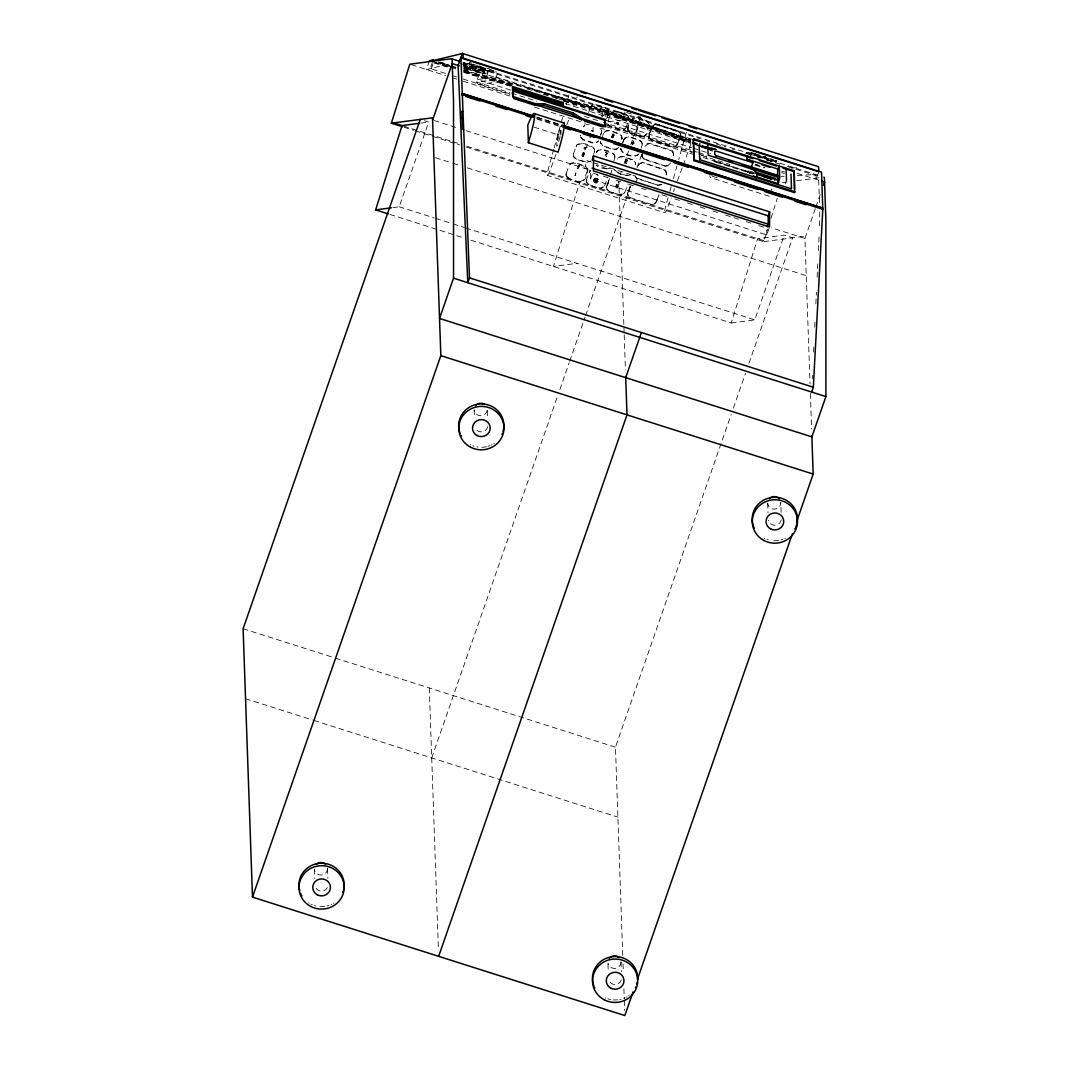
<?xml version="1.0" encoding="UTF-8"?>
<svg xmlns="http://www.w3.org/2000/svg" width="1069" height="1069" viewBox="0 0 1069 1069"><rect width="100%" height="100%" fill="white"/><g stroke="black" fill="none" stroke-linecap="round" stroke-linejoin="round"><path stroke-width="0.75" stroke-dasharray="5 3.75" d="M591.865 130.485L593.148 130.912C592.119 121.372 596.155 134.828 591.451 130.765L591.705 130.378M600.203 111.697C599.001 102.103 603.304 115.586 598.506 111.55C597.29 109.813 602.168 112.846 598.934 111.203M769.065 228.325L766.727 234.953L590.609 178.937L590.649 172.149L597.237 174.568M766.727 234.953L766.767 228.165M612.831 134.053L614.314 135.309L611.882 136.765M620.982 115.853L621.183 115.158L620.648 116.695M617.548 122.908L617.935 122.12L618.403 123.83M584.623 153.335C583.367 155.914 585.157 149.633 583.166 154.39L581.803 155.152L582.471 156.274M607.072 153.655L605.602 152.466M596.342 179.752L596.609 182.024L596.689 180.1M812.266 378.747L812.427 375.419M813.549 352.129L813.79 347.131M814.738 327.167L815.139 318.856M815.861 303.89L816.409 292.238M817.13 277.272L817.772 263.963M818.4 250.654L819.121 235.674M819.602 225.693L819.776 210.914M642.242 153.883L642.135 157.317L644.179 159.401L665.974 166.296L668.953 165.361L670.477 162.982M648.95 136.418C650.046 132.329 650.927 123.55 656.981 124.178L678.748 131.153L680.525 134.641M666.468 173.165C666.455 175.557 666.735 169.236 664.183 169.41L642.375 162.515L639.409 163.45L637.685 165.895M673.523 153.949C673.51 156.328 673.791 150.007 671.238 150.181L649.444 143.299L646.932 143.901L644.754 146.667L647.373 144.128L649.872 143.901L671.639 150.876L673.457 153.869M680.592 134.721L680.485 135.816L680.485 133.585M627.383 161.446L627.369 160.083M568.775 178.135L566.583 176.599L566.37 172.817L566.169 173.819M566.343 176.078L566.129 174.514M566.583 176.599L566.383 175.623M566.904 177.107L566.623 176.158M567.292 177.561L566.944 176.652M567.733 177.962L567.332 177.12M587.469 170.693L587.509 170.252A4.811 4.37 5.4 0 0 584.222 165.789C580.547 164.666 571.073 159.334 568.989 166.002C571.862 159.922 580.186 165.294 584.182 166.23A4.811 4.37 5.4 0 1 587.469 170.693C586.52 185.178 577.327 183.307 567.786 177.521M573.331 156.047L575.964 158.853L586.28 162.141L590.342 161.459L586.253 162.408L575.937 159.134L573.746 157.13L573.505 153.508L573.358 154.177M576.338 145.878L576.138 146.52C576.899 141.536 587.723 143.473 591.357 146.48A4.811 4.37 5.4 0 1 594.645 150.929L594.538 151.771L594.645 150.929M577.1 144.783L581.603 143.7L591.331 146.76A4.811 4.37 5.4 0 1 594.618 151.21M574.922 175.69L575.803 173.058M575.282 175.503L575.91 173.098M577.313 168.154L577.955 168.889L579.652 165.642M580.307 136.257L580.347 135.803M580.561 137.367L583.046 139.464L593.348 142.738L595.834 142.618L598.533 140.894L596.368 142.858L593.308 143.193L583.006 139.905L580.427 136.378M577.674 168.18L578.289 165.094L579.679 165.601M583.367 126.93C586.801 121.746 583.714 127.639 583.487 126.329M582.097 156.047L581.937 154.858M579.719 181.971L584.062 179.645L587.429 170.813M583.754 152.787L582.458 153.375L583.153 152.867M582.538 156.047L584.69 154.03M582.645 154.992L582.966 154.952M583.647 156.341L583.808 155.566L582.658 156.274M583.38 154.35L584.075 154.096M584.208 153.976L584.262 153.281M584.743 147.402L586.053 147.869L585.438 149.54L584.743 147.402L586.053 147.816M586.507 146.627L586.186 147.522C580.106 147.068 588.297 153.014 586.961 146.72M590.542 107.114L590.262 108.076C592.4 101.381 601.767 106.78 605.495 107.862A4.811 4.37 5.4 0 1 608.782 112.325L606.617 118.886M590.502 107.555L590.85 106.619M590.81 107.06L591.237 106.165M591.184 106.606L591.678 105.764M591.625 106.219L592.173 105.43M592.132 105.871L592.707 105.15M590.516 137.754L589.607 137.567M589.086 184.603C582.284 178.095 588.378 186.955 600.644 187.97C609.116 183.44 602.863 189.013 599.348 188.331M594.471 105.163L595.152 104.735M590.649 170.131L589.246 172.443L590.609 170.586M608.662 113.327L608.742 112.766A4.811 4.37 5.4 0 0 605.455 108.303L595.767 104.815M594.03 179.031L597.424 178.523M596.783 182.772C593.816 183.855 591.758 179.191 595.045 178.069C597.878 177.842 599.896 182.091 596.983 178.389M596.435 152.52C597.624 147.856 608.234 149.82 611.628 152.76A4.811 4.37 5.4 0 1 614.916 157.21L614.795 158.212L614.916 157.21M594.404 182.264L593.883 179.285M594.458 178.376L595.46 178.216M596.636 152.439L596.983 151.504M595.941 181.73L594.685 179.632M594.658 179.899L595.246 179.004L596.261 180.126M596.943 151.945L597.357 151.063M597.317 151.504L597.798 150.662M594.939 182.558L594.257 182.305M595.339 181.222L595.607 181.663M595.166 180.848L595.58 179.405M595.246 182.679C598.146 184.696 596.422 177.254 597.758 180.34M597.758 151.103L598.306 150.315M598.252 150.756L598.84 150.034M597.17 174.982L596.943 174.247M596.676 182.652L597.384 182.331M618.791 147.335L616.626 149.299L613.566 149.633L603.25 146.346L600.684 142.818L603.29 145.905L613.606 149.192L616.666 148.845L618.831 146.894M600.578 135.335L601.727 131.54A4.811 4.37 5.4 0 0 600.511 128.36M597.598 180.434L597.771 181.717M598.333 175.396L597.317 175.116M600.604 150.061L601.272 149.62M614.875 157.651A4.811 4.37 5.4 0 0 611.588 153.201L601.9 149.7M621.971 137.981L621.851 138.997L621.971 137.981A4.811 4.37 5.4 0 0 618.684 133.531C615.009 132.396 605.535 127.077 603.451 133.745C606.323 127.652 614.662 133.037 618.644 133.972A4.811 4.37 5.4 0 1 621.931 138.435L620.835 141.776M607.873 124.592L610.359 126.69L620.661 129.964L623.147 129.843L625.846 128.106L624.229 129.79L621.249 130.485L608.822 126.075L607.726 121.893L610.559 114.076M607.072 153.602C605.909 154.671 603.33 155.165 606.564 156.355L605.388 155.459L606.016 154.965M605.762 152.346L606.978 153.201M605.989 152.386L607.352 153.655L606.337 154.965M606.871 154.03L607.058 152.92M610.72 113.702L610.519 114.517C612.644 107.822 622.024 113.22 625.753 114.303A4.811 4.37 5.4 0 1 629.04 118.766L628.919 119.768L629.04 118.766M610.8 113.555L615.356 111.617L625.712 114.757A4.811 4.37 5.4 0 1 628.986 119.207L625.846 128.106M606.564 168.862C584.85 158.92 602.315 171.655 610.105 168.234M607.125 168.929L609.611 168.074M606.617 186.981L606.591 187.837L606.698 186.42M606.591 187.262L606.738 186.26M609.517 178.603L606.831 186.153L609.49 178.884M611.722 137.273C610.827 135.335 612.604 138.542 611.856 136.952M609.263 191.191C603.37 185.685 608.381 194.411 622.692 194.157C627.931 190.175 621.169 196.335 619.659 194.785M613.472 137.313C613.218 136.979 612.096 138.542 612.925 136.097M612.617 135.456C612.23 133.839 612.804 136.819 613.927 135.082M612.55 134.975L613.125 134.173M612.858 134.36L613.553 134.039L613.793 135.255M613.018 137.3L612.911 136.151L613.526 136.752M613.379 135.469L614.127 134.44M616.506 123.55L617.428 123.109L616.733 123.082M617.12 122.908L616.786 122.307L617.561 122.855M617.054 123.429L617.561 122.588M618.403 123.87L617.027 123.897M617.802 122.855L618.684 123.109L617.641 123.242M618.604 117.189L618.71 116.989M618.684 117.844L620.247 117.43M619.205 115.599L619.646 116.521L619.606 115.693M619.151 118.058L619.886 118.165L619.111 117.243M619.245 115.358L621.183 115.211M630.737 174.795C625.672 176.759 618.189 174.14 614.969 170.345C619.018 173.592 625.619 176.559 630.763 174.528M620.18 115.011L621.102 115.532M619.686 116.174L620.848 115.986M620.434 118.205L620.595 117.47L620.14 118.378M617.187 159.161L617.294 158.72M617.976 157.784L622.492 156.702L632.22 159.762A4.811 4.37 5.4 0 1 635.507 164.212L635.534 163.931A4.811 4.37 5.4 0 0 632.247 159.481C628.238 158.987 620.942 153.375 617.575 158.506M615.624 186.273L616.132 187.984L616.532 186.781L617.454 187.142L617.535 188.425L618.029 184.603M616.011 185.218L616.319 186.554M616.519 186.848L616.639 184.162L616.706 185.498M620.808 148.564C620.087 153.548 635.066 159.802 639.048 153.776M620.902 149.7L620.848 148.685C622.519 155.219 635.106 157.41 638.727 154.27M617.454 187.142L617.601 185.953M617.641 185.739L616.679 185.659L617.628 185.792L617.802 184.536M619.579 181.677L617.989 181.971M618.537 186.313L617.869 185.819L618.617 186.046M624.149 333.154L618.844 182.291M622.639 143.086L623.922 139.371M623.708 140.186C625.806 133.531 635.227 138.823 638.941 139.972A4.811 4.37 5.4 0 1 642.228 144.422L642.108 145.437L642.228 144.422M623.949 139.665L624.296 138.729M624.256 139.17L624.67 138.275M624.63 138.716L625.111 137.874M625.071 138.315L625.619 137.527M625.565 137.981L626.153 137.246M627.864 129.336C627.73 117.617 637.338 115.091 645.957 121.198A4.811 4.37 5.4 0 1 649.244 125.648L649.284 125.207A4.811 4.37 5.4 0 0 646.01 120.744C636.643 114.062 627.476 117.911 627.864 129.91L627.904 128.895M626.394 163.477L624.937 161.606L626.006 159.642M627.957 130.471L630.603 133.131L640.919 136.404L643.404 136.284L646.104 134.547L643.939 136.511L640.879 136.845L630.015 133.278L627.917 129.469M625.512 162.889L626.1 163.343M625.632 160.684L625.619 161.606M626.046 163.116L625.472 161.74M626.554 161.927L625.485 161.192M625.98 161.86L627.196 159.936M626.18 159.642L626.968 159.962M627.917 137.273L628.585 136.832M642.188 144.876A4.811 4.37 5.4 0 0 638.901 140.413L629.213 136.912M630.763 120.957L631.044 119.995M632.648 144.382L631.632 143.406M631.645 143.233C633.864 139.692 633.556 146.72 632.113 143.366M632.34 142.925L633.209 142.337M633.717 142.818C631.365 137.246 636.523 145.29 632.434 144.355M630.483 185.872L628.024 192.58L630.777 184.817M627.717 193.85C632.287 203.177 626.193 194.972 627.891 192.661M636.523 131.728C635.761 133.331 637.271 126.195 638.246 127.745M637.284 128.841L636.803 131.928M637.471 128.561L637.846 127.892M639.93 125.1C637.552 123.616 642.041 123.229 639.489 125.126M638.687 124.231L639.329 123.095M635.467 164.359L635.534 163.931M639.716 123.403L639.168 124.204L640.652 123.657M640.171 125.367C643.418 124.138 638.126 118.766 640.759 123.79M661.885 184.59L658.437 185.418L637.111 178.63L635.333 176.532M641.988 154.551L642.282 153.375M666.401 173.084L664.584 170.091L642.857 162.635M644.179 159.401L642.041 156.288M649.043 135.335L649.164 134.734M649.351 134.16C650.406 132.85 651.489 123.363 656.927 124.685L678.254 131.46L680.298 133.545M680.418 135.91C679.056 139.358 678.267 147.856 672.561 146.961L651.235 140.186L649.244 137.594M630.015 197.605L651.328 204.393C655.551 207.199 658.557 197.03 658.958 194.424M656.5 201.119L658.918 194.919M658.437 185.418L637.164 178.135M665.493 166.189L644.219 158.907M666.121 174.942L666.294 174.354M672.561 146.961L651.288 139.678M673.176 155.713L673.363 155.139M677.733 143.7L680.539 135.309M617.468 124.044L617.748 123.616M566.089 174.381L566.209 173.378M580.293 135.683L580.427 134.948M587.389 171.254L587.509 170.252M586.333 180.821L586.614 179.258L586.346 181.396L586.373 180.38M601.606 132.556L601.727 131.54M608.782 112.325L605.642 121.225M649.284 125.207L646.104 134.547M666.254 174.862L666.415 173.766M673.31 155.633L673.47 154.537M639.168 124.151L639.275 125.06M568.962 94.834L566.209 104.856M686.365 132.182L678.735 159.655M601.633 116.548L603.731 109.76M553.769 149.272L548.891 166.724A13.202 1.296 -72.4 0 0 547.355 175.41L664.758 212.758A13.202 1.296 -72.4 0 0 668.299 205.689L671.145 197.912M554.223 147.682L563.096 115.96M603.023 110.668L603.263 109.813M607.593 185.391L610.025 176.692M610.479 175.089L612.27 168.675M635.908 183.187L637.712 176.759L632.942 175.249M668.072 197.725L666.294 204.059A13.202 1.296 -72.4 0 0 664.758 212.758M669.849 191.378L671.185 186.621M673.403 178.683L676.958 166.002M586.413 180.26L589.286 172.002M606.671 186.701L606.858 185.872M627.944 128.774L628.144 127.786M627.837 193.168L628.064 192.086M429.35 60.759L426.598 69.538L450.517 63.686M432.357 62.256L430.366 68.616L445.626 73.467M431.328 68.924L433.319 62.563M464.641 63.98L464.975 62.937L463.452 63.138C481.705 68.162 480.222 69.365 463.131 64.18M467.688 68.069L467.447 68.844L466.458 67.561C488.172 73.44 482.239 75.177 465.469 68.349L465.683 67.668C469.866 67.253 466.739 71.61 464.414 67.868L464.734 66.839L467.848 68.149M481.13 66.425L480.756 67.467L476.146 66.331L467.554 63.592L467.875 62.55M463.011 66.118L467.313 67.494L467.634 66.452L472.284 67.601L469.144 66.251L468.823 67.294L471.95 68.63L472.231 67.547M465.469 68.349L467.474 68.109L463.224 67.04M467.554 63.592L469.064 63.392L469.385 62.363L472.257 63.271M467.821 73.708L468.088 72.866L471.87 72.371L471.616 73.213L467.821 73.708L463.171 72.224M469.892 67.775L471.883 67.521L469.892 67.775C487.023 74.429 492.101 73.28 470.881 66.973L471.67 68.216M460.552 63.525L471.723 66.906L472.057 65.877M471.937 68.269L472.11 67.494M473.246 66.706L473.567 65.677L476.68 66.986M474.302 67.187L476.306 66.946L474.302 67.187C490.925 73.975 497.245 72.358 475.291 66.398L476.079 67.628M511.089 86.135L472.017 75.044L472.284 74.202L476.066 73.694L604.693 110.027L602.595 116.842M476.146 66.331L476.467 65.289L469.304 63.018M476.28 67.681L476.52 66.906M475.384 71.503L475.598 70.808L480.582 72.238M480.769 67.441L477.656 66.131L477.977 65.089M480.395 72.919L476.159 71.396L476.373 70.714M476.066 73.694L475.799 74.536L512.385 84.932M493.865 70.487L493.357 71.115L478.725 66.612L480.716 66.358M479.5 66.505L479.714 65.81M479.794 70.928L480.008 70.233L485.032 71.65M509.98 86.001L497.326 81.979L495.562 79.56L498.047 71.61L479.112 74.108L476.627 82.059L478.391 84.464L510.033 94.54M484.818 72.331L480.569 70.821L480.783 70.126M482.266 75.338L484.631 67.801M484.217 70.34L484.431 69.645L489.415 71.062M485.206 69.552L484.992 70.233L489.228 71.757M486.609 76.701L488.961 69.151L491.82 69.926M604.012 115.666L605.695 110.374M605.428 116.468L607.299 110.508L479.112 74.108M624.991 111.991L622.492 119.942L603.571 122.427L697.188 152.199M746.509 153.629L746.349 152.787L761.275 157.357M776.789 160.136L776.468 161.165C773.662 160.297 763.213 160.243 763.587 156.261L764.696 157.571L750.705 152.974L750.759 152.212M750.371 154.992L750.585 154.31L746.376 152.8M749.93 158.72L751.921 152.359L745.614 153.188M754.794 154.417L755.008 153.722L751.013 152.319M750.558 152.894L755.569 154.31L755.783 153.629M758.763 157.878L759.498 156.916L763.787 157.985L763.453 159.014M759.297 156.862L759.057 157.637L759.498 156.916M764.696 157.571L763.72 156.288L773.849 159.869M763.694 157.023L765.698 156.769L765.471 157.464L763.507 156.983M766.366 158.64L766.687 157.597M763.213 157.29L767.876 158.439L768.197 157.397M770.535 161.953L770.856 160.911L772.379 160.711L772.045 161.753L766.326 159.922M774.958 161.366L775.279 160.323M470.881 240.178L731.223 322.972L757.614 238.681L784.245 235.167L792.623 237.839L748.193 365.571M466.137 147.001L763.694 241.647L767.582 229.22M770.99 218.357L777.31 198.166M604.747 110.04L603.985 110.935L604.747 110.04L691.443 140.627M604.934 111.27L605.214 110.441M638.393 122.828L641.039 115.225M818.827 171.775L816.181 179.378L816.048 175.65A36.199 3.541 -72.4 0 0 815.393 174.501L795.697 175.597M392.924 207.6L399.205 206.785L428.669 122.08L424.473 120.744M560.209 136.765L556.909 146.266L556.682 139.839L559.982 130.324L560.971 130.645L561.198 137.073M556.682 139.839L557.671 140.146L560.971 130.645M620.408 174.528L621.503 171.374M624.229 163.557L628.612 150.929M630.763 144.756L640.104 117.911M431.729 757.908L557.657 395.877M559.849 389.584L569.149 362.819M569.697 361.255L585.037 317.172M585.585 315.596L631.017 184.99M637.03 167.699L641.948 153.548M714.84 161.78A3.501 0.922 19.2 0 0 716.11 162.261L716.39 161.459A3.501 0.922 19.2 0 1 713.036 159.415L712.756 160.216A3.501 0.922 19.2 0 0 714.439 161.606M747.512 172.256L748.073 170.639L748.875 172.39M770.281 193.342L771.805 188.946M785.18 183.908L786.503 180.1M731.223 322.972L754.781 319.872L784.245 235.167M622.733 955.526L615.463 747.178L731.196 414.451M733.387 408.144L745.454 373.455M815.3 208.682L804.944 238.44L810.035 384.038M815.847 207.105L820.204 194.571M590.609 178.937L592.48 173.632M556.027 154.35L550.882 168.341A13.202 1.296 -72.4 0 1 547.355 175.41M566.864 124.806L569.71 117.029M573.706 106.138L577.126 96.811M566.316 173.272L569.029 165.561M573.478 153.789L576.164 146.253M588.658 112.432L590.302 107.635M582.966 154.898L582.391 156.502L583.233 156.114M593.549 154.283L594.564 151.504M600.618 134.894L601.647 132.115M602.395 136.645L603.504 133.304M604.573 186.033L607.686 177.254M613.78 160.991L614.835 157.771M622.679 142.645L623.989 139.211M624.831 192.473L627.917 183.855M641.093 148.217L642.148 144.996M673.43 191.685L674.566 188.585M677.425 180.808L682.557 166.817M683.131 165.254L691.109 143.487M677.773 143.193L675.595 145.972L672.601 146.466M637.886 165.829L640.318 163.343L642.803 163.129M656.259 201.694L653.827 204.166L651.328 204.393M582.271 155.232L582.311 155.98M670.169 163.517L668.045 165.468L665.546 165.695M611.655 136.271L612.751 135.643L612.19 135.028M590.342 161.459L590.81 160.778M619.045 181.663L618.43 182.278M618.884 116.868L619.646 116.468M661.47 184.429L658.491 184.91M586.186 124.605L589.273 124.632M472.017 75.044L476.28 74.483L463.692 70.474M478.391 84.464L497.326 81.979M420.839 123.109L428.669 122.08M577.514 182.438L579.826 182.131L553.435 266.422L576.993 263.321M782.174 182.639L790.178 181.583M796.579 180.741L818.988 177.801M763.694 241.647L804.863 236.236L804.944 238.44L771.537 227.817M791.635 168.02L799.839 167.566M780.931 176.438L784.218 176.251M759.15 156.889L760.5 157.464L750.585 154.31M746.135 153.482L751.146 154.898M471.883 68.63L467.313 67.494M476.306 68.042L471.723 66.906M467.46 69.204L462.89 68.069M482.426 75.351L484.604 75.966M478.725 66.612L480.729 67.026M527.164 88.927L604.466 110.882L691.175 141.469M472.284 74.202L511.356 85.293M543.199 94.339L600.471 110.601L690.962 142.524M511.864 85.64L463.946 71.757M555.132 97.92L599.99 110.655L691.122 142.818M563.63 101.047L600.203 111.443L690.708 143.366M484.457 76.14L486.462 76.621L482.453 75.445M486.796 68.069L489.629 68.964M626.568 112.499L631.338 114.009M637.685 116.027L640.852 117.029M755.008 153.722L764.91 156.876M480.916 66.959L493.624 71.155M755.569 154.31L765.471 157.464M469.064 63.392L477.656 66.131M767.876 158.439L776.468 161.165M462.997 62.403L819.776 175.85M474.516 66.505L484.431 69.645M770.856 160.911L759.271 156.943M463.639 63.565L700.168 138.796M706.515 140.814L709.682 141.816M716.043 143.834L725.557 146.867M731.918 148.885L735.084 149.901M766.834 159.989L781.118 164.546M787.465 166.564L816.048 175.65M757.453 157.25L760.286 158.145M463.345 65.089L467.634 66.452M470.106 67.08L480.008 70.233M470.667 67.668L480.569 70.821M463.091 65.463L468.823 67.294M603.504 110.575L605.415 111.189M691.523 139.104L496.35 77.035L477.415 79.52L510.741 90.117M465.683 67.668L475.598 70.808M463.786 67.294L690.774 139.491M797.127 173.312L818.974 180.26M466.244 68.256L476.159 71.396M715.936 149.272L709.722 147.308L715.909 149.5M511.423 84.611L495.562 79.56L476.627 82.059L509.953 92.656M563.791 101.261L690.721 141.642M692.311 142.137L697.068 143.66M706.596 146.68L716.11 149.713M440.375 62.136L448.232 64.634M463.959 69.632L476.547 73.641M438.531 61.761L449.648 65.289M451.238 65.797L455.995 67.32M463.933 69.846L471.87 72.371M702.346 145.865L708.68 147.883M710.27 148.377L715.014 149.887M781.72 171.107L784.806 172.096M440.107 62.977L449.541 65.971M451.118 66.478L455.835 67.975M438.263 62.603L452.561 67.147M463.665 70.688L471.616 73.213M701.398 146.44L712.275 149.901M565.354 103.613L690.36 143.38M696.694 145.384L712.515 150.422M433.92 61.989L449.448 66.933M451.011 67.427L455.661 68.91M463.425 71.382L468.088 72.866M709.081 149.526L712.221 150.529M755.208 164.185L758.309 165.174M781.613 172.59L784.325 173.459M435.631 62.75L448.218 66.759M755.569 164.506L765.003 167.512M433.653 62.844L447.63 67.28M754.941 165.027L764.255 167.993M605.949 120.409L691.63 147.656M693.22 148.163L710.671 153.709M511.543 93.163L536.919 101.234M584.529 116.374L598.814 120.917M698.765 152.707L705.112 154.724M453.577 75.993L456.757 77.008M463.104 79.026L510.782 94.192M606.444 124.619L697.028 153.428M698.618 153.936L704.979 155.954M606.551 125.233L692.004 152.413M701.491 155.433L729.98 164.492M749.65 171.147L754.407 172.657M716.39 161.459L754.126 173.459M411.351 64.688L445.679 75.618M453.63 78.144L456.81 79.159M463.184 81.177L510.902 96.357M606.337 126.717L697.001 155.553M703.362 157.571L754.26 173.766M749.623 172.67L752.335 173.98M716.11 162.261L752.269 173.766M749.342 173.485L750.091 173.713M534.473 107.047L585.371 123.229M601.286 128.293L604.466 129.309M536.478 117.029L561.786 125.073M537.453 117.496L562.909 125.594M536.531 118.271L562.935 126.516M537.199 119.234L562.655 127.318M712.288 176.238L718.609 178.242M769.266 196.268L710.404 177.548L709.803 175.717M534.032 127.131L557.47 134.587L557.671 140.146M591.611 162.1L586.841 160.591L584.596 168.608L590.957 170.626M593.201 162.608L631.351 174.741M434.188 120.516L458.053 128.12M466.017 130.645L590.128 170.118M603.344 176.185L609.691 178.202M616.038 180.22L622.385 182.238M628.732 184.256L635.08 186.287M641.427 188.304L647.774 190.322M662.058 194.865L668.392 196.883M674.739 198.901L681.087 200.919M687.434 202.936L693.781 204.954M700.128 206.972L706.475 208.989M712.823 211.007L719.17 213.025M725.517 215.043L739.801 219.586M746.135 221.604L752.482 223.621M758.83 225.639L765.177 227.657M616.559 186.567L617.481 186.928M615.544 186.474L616.292 186.768M403.628 126.089L451.252 141.228M452.828 141.736L459.189 143.754M467.126 146.279L766.005 241.34M404.069 127.264L413.623 130.298M415.213 130.806L431.128 135.87M432.718 136.378L459.764 144.983M435.484 157.731L451.399 162.782M452.989 163.29L459.363 165.321M467.313 167.846L806.253 275.655M399.205 206.785L434.121 217.889M435.711 218.397L451.586 223.434M453.176 223.942L464.28 227.483M465.87 227.991L754.781 319.872M389.931 214.428L462.944 237.652M243.104 628.746L333.809 657.595M335.399 658.103L615.463 747.178M245.549 698.698L312.389 719.945M313.979 720.453L617.895 817.13M716.177 161.486L715.468 161.058M607.299 110.508L690.574 139.892M713.264 148.337L716.39 149.433M690.962 140.694L604.279 110.107L603.985 110.935L690.694 141.536M692.725 142.017L697.402 143.674M706.756 146.974L714.56 149.727M701.611 145.384L714.092 149.794M692.525 143.072L697.215 144.729M698.765 145.277L705.019 147.482M706.569 148.03L712.823 150.235M692.685 143.366L697.402 145.023M698.979 145.584L705.259 147.803M706.836 148.35L711.54 150.021M701.625 147.228L712.555 151.076M651.235 140.186L649.097 137.073M637.111 178.63L635.08 176.545M620.14 116.815L620.595 117.537M614.942 170.626L614.381 169.597M607.098 189.494L606.617 187.556M600.604 142.244L600.644 143.259M586.387 180.955L586.427 181.957M566.169 175.516L566.129 173.94M649.017 136.511L649.043 137.567M818.694 180.18L819.549 204.446M810.369 393.512L811.598 429.057M781.118 512.372L780.771 502.497A6.548 6.28 -2 0 1 774.891 509.111A6.548 6.28 -2 0 1 767.756 503.806M767.689 503.018L768.036 512.893M747.792 171.441L747.832 172.617M706.208 155.86L706.302 158.787M624.202 334.824L625.432 369.847M623.027 963.864L623.321 972.202M623.895 988.865L624.243 998.874M624.309 1000.544L624.657 1010.552M621.009 961.779L621.356 971.654M607.994 963.917L608.274 972.175M559.982 130.324L560.156 135.148M487.304 410.75L487.598 419.008M474.168 409.668L474.462 417.926M429.284 687.968L438.357 948.003M327.488 868.429L327.836 878.304M314.42 869.15L314.754 878.624M649.003 135.923L648.963 137.006M641.934 155.152L641.908 156.234M557.47 134.587A33.914 3.314 -72.4 0 1 562.401 124.271M600.03 128.4A4.811 4.37 5.4 0 1 601.673 131.981M781.279 519.801A6.548 6.28 -2 0 1 768.357 520.122M785.515 538.054A22.609 21.701 -2 0 1 784.887 538.375M782.936 539.204A22.609 21.701 -2 0 1 780.918 539.858M778.847 540.326A22.609 21.701 -2 0 1 771.07 540.393M768.304 539.792A22.609 21.701 -2 0 1 766.954 539.364M765.003 538.562A22.609 21.701 -2 0 1 764.362 538.268M327.502 868.629A6.548 6.28 -2 0 1 321.622 875.03A6.548 6.28 -2 0 1 314.513 869.925M327.421 887.617A6.548 6.28 -2 0 1 315.342 887.003M334.062 902.931A22.609 21.701 -2 0 1 333.475 903.292M331.617 904.294A22.609 21.701 -2 0 1 330.976 904.601M328.998 905.363A22.609 21.701 -2 0 1 326.954 905.964M324.869 906.365A22.609 21.701 -2 0 1 319.203 906.499M315.716 905.897A22.609 21.701 -2 0 1 314.353 905.51M312.362 904.775A22.609 21.701 -2 0 1 311.092 904.187M309.248 903.171A22.609 21.701 -2 0 1 308.66 902.784M487.197 410.322A6.548 6.28 -2 0 1 474.222 410.255M487.731 426.638A6.548 6.28 -2 0 1 475.037 427.533M494.412 443.247A22.609 21.701 -2 0 1 493.825 443.635M492.007 444.704A22.609 21.701 -2 0 1 491.366 445.011M490.083 445.586A22.609 21.701 -2 0 1 488.079 446.294M486.716 446.668A22.609 21.701 -2 0 1 476.854 446.922M474.115 446.227A22.609 21.701 -2 0 1 472.779 445.76M470.841 444.904A22.609 21.701 -2 0 1 470.226 444.584M621.022 962.18A6.548 6.28 -2 0 1 614.929 968.407A6.548 6.28 -2 0 1 608.007 963.089M621.356 979.859A6.548 6.28 -2 0 1 609.37 981.436M629.307 995.065A22.609 21.701 -2 0 1 628.746 995.493M626.995 996.655A22.609 21.701 -2 0 1 626.381 997.003M625.124 997.658A22.609 21.701 -2 0 1 623.842 998.232M621.156 999.141A22.609 21.701 -2 0 1 619.779 999.475M617.682 999.809A22.609 21.701 -2 0 1 613.432 999.916M610.613 999.555A22.609 21.701 -2 0 1 607.873 998.874M605.882 998.139A22.609 21.701 -2 0 1 605.241 997.845M600.591 141.683L600.551 142.698L600.591 141.683M612.35 134.28L612.19 135.082L612.35 134.333M599.99 110.655L599.722 111.497L599.99 110.655"/><path stroke-width="1.5" d="M593.509 155.86L593.415 170.973L769.533 226.989L769.627 211.876L593.509 155.86L592.573 158.519M767.235 226.842L768.17 224.183L768.223 215.858L769.627 211.876M811.638 392.056L813.322 387.219L822.796 209.324L821.5 172.122L460.886 57.419L458.093 65.476L467.794 282.684L469.478 277.86L460.886 57.419M402.478 126.757L391.348 123.216L409.815 64.207L451.439 58.728A36.199 3.541 -72.4 0 1 452.08 59.877L453.523 100.82L453.537 278.154L439.533 318.442L811.879 436.874L825.896 396.586L825.869 219.252L824.426 178.309A36.199 3.541 -72.4 0 0 823.785 177.16M388.341 213.92L375.647 209.885L402.038 125.581L419.262 123.309M432.865 60.666L433.119 59.824L433.814 60.973L432.865 60.666L462.53 53.463L818.106 166.564A44.698 4.37 -72.4 0 1 818.654 167.699L818.827 171.775L641.039 115.225M462.316 53.45L459.817 61.401A36.199 3.541 -72.4 0 1 460.084 61.454L451.612 58.755M755.997 173.151L778.165 180.207L778.285 183.708L756.464 176.773L756.184 177.614L753.431 175.73M778.005 184.563L779.715 177.948L779.274 166.136L777.711 169.156M420.277 119.407L243.104 628.746L252.484 897.118L624.831 1015.55L633.048 991.938M252.484 897.118L440.829 355.643L432.598 120.022L452.214 63.619L459.202 65.837M462.677 93.711L462.423 95.448L462.677 93.711L532.683 115.973M512.479 89.809L512.666 86.522L562.989 102.53L563.069 105.003L512.759 89.008M512.799 90.103L513.053 97.546L605.308 126.89L605.041 119.447L512.799 90.103L512.519 90.905L604.76 120.249L604.96 125.781L581.897 118.459L572.957 112.873L544.509 103.827L535.769 103.787L512.706 96.451L512.559 92.295M535.769 103.787L535.208 105.39L513.681 98.548M536.665 105.403L543.947 105.443L544.509 103.827M562.788 105.818L562.989 102.53M580.053 119.26L572.396 114.49L572.957 112.873M581.336 120.062L581.897 118.459M604.76 120.249L605.041 119.447M604.96 125.781L605.241 124.979M642.175 151.691L642.456 150.889M642.215 152.626L642.496 151.825M693.273 139.571L693.554 138.77L794.187 170.773L794.641 192.661L694.008 160.657L693.273 139.571L753.03 158.586M694.008 160.657L693.554 138.77M625.699 377.651L641.4 332.539M438.651 956.341L627.009 414.866L625.659 376.515M746.296 156.515L746.83 155.82L747.218 159.201L752.923 162.207L750.932 168.608L777.444 177.04L777.551 180.233M777.444 177.04L777.778 168.996L746.91 159.187M777.604 181.824L778.165 180.207M794.534 189.427L794.187 170.773M823.477 185.178L824.573 182.037L821.633 181.115M821.954 208.883L822.235 208.067L564.499 126.089M637.418 979.351L792.37 533.885M796.752 521.298L813.175 474.075L811.839 435.724M790.98 174.06L791.501 188.852L699.701 159.655L700.489 158.426M699.981 143.794L699.179 144.863L699.701 159.655M429.35 60.759L433.119 59.824M391.348 123.216L432.517 117.804L432.598 120.022M375.647 209.885L391.348 207.814M581.068 92.081L585.825 93.604M604.867 99.658L612.791 102.183M631.832 108.236L636.589 109.746M638.18 110.254L655.631 115.799M661.978 117.817L679.43 123.376M688.957 126.396L696.881 128.921M639.449 114.717L463.251 58.675L463.077 54.613A44.698 4.37 -72.4 0 0 462.53 53.477M759.311 160.577L776.615 166.083M782.896 168.087L793.906 171.588M762.063 164.853L769.774 167.312M752.977 162.729L718.194 151.664A3.728 0.975 19.2 0 0 714.707 151.584L714.8 154.337A3.501 0.922 19.2 0 0 718.154 156.381L749.556 166.363C751.293 169.704 759.057 171.401 756.184 177.614L756.464 176.773M512.385 87.324L562.708 103.332M520.336 92.308L537.64 97.814M547.074 100.807L561.225 105.31M778.005 175.436L751.494 167.005L750.999 166.083M728.577 160.604L732.759 161.94M742.046 164.893L777.724 176.238L777.885 181.022M753.819 169.704L708.119 155.179L707.718 143.446M755.823 172.189L774.798 178.216L774.865 180.153M543.947 105.443L572.396 114.49M757.293 174.461L771.551 179.004M763.76 176.626L771.698 179.151M584.409 121.038L602.863 126.904M694.289 159.856L794.922 191.859M534.433 113.648L564.125 123.095M462.142 93.391L533.324 116.027M563.376 125.581L822.756 208.081M462.196 94.633L533.364 117.269M563.416 126.823L822.796 209.324M465.616 96.451L479.928 101.007M495.842 106.072L506.973 109.613M526.068 115.679L530.839 117.202M565.848 128.333L570.619 129.857M583.34 133.906L594.484 137.447M613.566 143.513L640.625 152.119M643.805 153.134L664.49 159.709M674.031 162.742L688.342 167.298M704.257 172.363L712.208 174.888M734.483 181.971L758.349 189.56M764.723 191.592L782.214 197.164M794.948 201.199L806.079 204.754M462.864 111.523L461.835 111.203L462.556 129.362L463.585 129.683M462.008 118.058L463.144 118.418M592.106 159.842L768.223 215.858M528.393 142.712A33.914 3.314 -72.4 0 0 534.714 114.904A33.914 3.314 -72.4 0 0 527.792 125.14L528.393 142.712L558.085 152.145A33.914 3.314 -72.4 0 0 563.457 123.055M592.052 168.167L768.17 224.183M393.646 122.908L402.038 125.581M469.478 277.86L813.322 387.219M453.537 278.154L825.896 396.586M440.829 355.643L813.175 474.075M822.235 208.067L822.275 209.003M786.089 168.381L786.503 180.1M715.522 156.488A3.728 0.975 19.2 0 1 715.976 156.608M769.359 498.675A6.548 6.28 -2 0 1 777.791 497.579M778.753 498.301A6.548 6.28 -2 0 1 779.181 498.729M753.03 524.919A22.609 21.701 -2 0 1 773.916 497.299A22.609 21.701 -2 0 1 796.966 523.169M796.458 525.146A22.609 21.701 -2 0 1 795.75 527.084M795.176 528.327A22.609 21.701 -2 0 1 794.855 528.941M754.26 528.113A22.609 21.701 -2 0 1 753.458 526.215M316.371 864.327A6.548 6.28 -2 0 1 325.47 864.233M299.761 890.851A22.609 21.701 -2 0 1 320.647 863.231A22.609 21.701 -2 0 1 343.683 889.087M343.176 891.078A22.609 21.701 -2 0 1 342.721 892.374M301.966 895.849A22.609 21.701 -2 0 1 301.618 895.261M300.977 894.045A22.609 21.701 -2 0 1 300.696 893.417M475.571 405.619A6.548 6.28 -2 0 1 476.28 404.897M476.587 404.643A6.548 6.28 -2 0 1 484.765 404.563M459.176 430.246A22.609 21.701 -2 0 1 482.172 403.935A22.609 21.701 -2 0 1 502.938 431.796M502.23 433.72A22.609 21.701 -2 0 1 501.949 434.348M461.38 435.978A22.609 21.701 -2 0 1 461.046 435.364M460.191 433.506A22.609 21.701 -2 0 1 459.51 431.569M609.21 958.425A6.548 6.28 -2 0 1 609.891 957.677M610.346 957.276A6.548 6.28 -2 0 1 618.684 957.33M592.801 982.211A22.609 21.701 -2 0 1 613.806 956.595A22.609 21.701 -2 0 1 637.592 979.752M637.338 981.783A22.609 21.701 -2 0 1 636.696 984.442M635.708 986.994A22.609 21.701 -2 0 1 635.414 987.609M594.805 988.01A22.609 21.701 -2 0 1 594.498 987.395M593.95 986.139A22.609 21.701 -2 0 1 592.934 982.879M770.642 528.914A8.846 8.485 -2 0 0 783.724 521.244A8.846 8.485 -2 0 0 770.281 514.229A8.846 8.485 -2 0 0 770.642 528.914M764.028 540.526A22.609 21.701 -2 0 0 797.487 520.897A22.609 21.701 -2 0 0 763.132 502.951A22.609 21.701 -2 0 0 764.028 540.526M317.359 894.847A8.846 8.485 -2 0 0 330.441 887.163A8.846 8.485 -2 0 0 317.012 880.148A8.846 8.485 -2 0 0 317.359 894.847M310.758 906.459A22.609 21.701 -2 0 0 344.205 886.829A22.609 21.701 -2 0 0 309.85 868.883A22.609 21.701 -2 0 0 310.758 906.459M477.121 435.564A8.846 8.485 -2 0 0 490.203 427.881A8.846 8.485 -2 0 0 476.774 420.865A8.846 8.485 -2 0 0 477.121 435.564M470.52 447.176A22.609 21.701 -2 0 0 503.967 427.547A22.609 21.701 -2 0 0 469.612 409.601A22.609 21.701 -2 0 0 470.52 447.176M610.88 988.21A8.846 8.485 -2 0 0 623.962 980.527A8.846 8.485 -2 0 0 610.533 973.512A8.846 8.485 -2 0 0 610.88 988.21M604.279 999.809A22.609 21.701 -2 0 0 637.725 980.179A22.609 21.701 -2 0 0 603.37 962.247A22.609 21.701 -2 0 0 604.279 999.809"/></g></svg>
